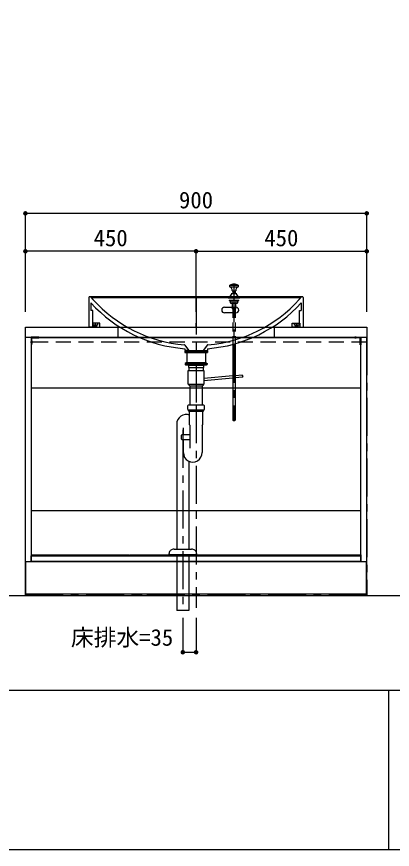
# Model space of a CAD drawing. Units: millimetres on the paper, scale 1:20. Extents: x -205 to 195, y -144 to 138.
# Drawn here: x -38.1 to 11.4, y -143.5 to -33.7 of the extents above; entities that cross this region are included whole.
import ezdxf
from ezdxf.enums import TextEntityAlignment as Align

# ---------------------------------------------------------------- set-up
doc = ezdxf.new("R2010")
doc.units = ezdxf.units.MM
for name, pattern in [('CHAIN1', [8, 5, -1, 1, -1]), ('DASHED1', [1.8, 1.2, -0.6]), ('DASHED2', [3, 2, -1])]:
    doc.linetypes.add(name, pattern=pattern)
for name, color, linetype in [('0-1_1', 7, 'Continuous'), ('0-2_2', 4, 'Continuous'), ('0-3_3', 6, 'Continuous'), ('0-A_10', 6, 'Continuous'), ('0-B_11', 7, 'Continuous')]:
    doc.layers.add(name, color=color, linetype=linetype)
doc.styles.add('ＭＳ ゴシック', font='')
doc.styles.get('ＭＳ ゴシック').set_extended_font_data('MS Gothic')

msp = doc.modelspace()

# ---------------------------------------------------------------- hatches: boundary and pattern name
at = {"layer": '0-2_2'}
for points in [[(-36.7, -59.6, 1), (-37.3, -59.6, 1)], [(8.3, -59.6, 1), (7.7, -59.6, 1)], [(-36.7, -64.6, 1), (-37.3, -64.6, 1)], [(-14.2, -64.6, 1), (-14.8, -64.6, 1)], [(-14.2, -64.6, 1), (-14.8, -64.6, 1)], [(8.3, -64.6, 1), (7.7, -64.6, 1)]]:
    msp.add_hatch(color=132, dxfattribs=at).paths.add_polyline_path(points)
at = {"layer": '0-3_3'}
for points in [[(-15.95, -117.5, 1), (-16.55, -117.5, 1)], [(-14.2, -117.5, 1), (-14.8, -117.5, 1)]]:
    msp.add_hatch(color=212, dxfattribs=at).paths.add_polyline_path(points)

# ---------------------------------------------------------------- linework, layer by layer
at = {"layer": '0-1_1'}
for p, q in [((-37, -74.6), (8, -74.6)), ((-37, -75.95), (-37, -74.6)), ((8, -74.6), (8, -75.95)), ((-37, -75.95), (8, -75.95)), ((-36.225, -75.975), (7.225, -75.975)), ((-36.225, -75.975), (-36.225, -82.681)), ((7.225, -82.681), (7.225, -75.975)), ((7.225, -82.681), (-36.225, -82.681)), ((-36.225, -98.781), (7.225, -98.781)), ((-36.225, -98.781), (-36.225, -104.775)), ((7.225, -104.775), (7.225, -98.781)), ((7.225, -104.775), (-36.225, -104.775)), ((-36.95, -109.8), (-36.95, -105.55)), ((7.95, -105.55), (7.95, -109.8)), ((-36.95, -109.8), (7.95, -109.8))]:
    msp.add_line(p, q, dxfattribs=at)
at = {"layer": '0-1_1', "linetype": 'DASHED2'}
for p, q in [((-36.225, -76.7), (-36.225, -76.5)), ((-36.15, -76.425), (-36.15, -76.775)), ((-35.6, -75.95), (-35.425, -75.95)), ((-35.425, -76.025), (-35.6, -76.025)), ((6.6, -75.95), (6.425, -75.95)), ((6.425, -76.025), (6.6, -76.025)), ((7.15, -76.425), (7.15, -76.775)), ((7.225, -76.7), (7.225, -76.5))]:
    msp.add_line(p, q, dxfattribs=at)
at = {"layer": '0-1_1'}
for points in [[(-36.975, -105.55), (-36.975, -75.95), (-36.225, -75.95), (-36.225, -105.55)], [(-35.225, -75.95), (-36.225, -75.95), (-36.225, -76.95), (-36.15, -76.95), (-36.15, -76.025), (-35.225, -76.025)], [(6.225, -75.95), (7.225, -75.95), (7.225, -76.95), (7.15, -76.95), (7.15, -76.025), (6.225, -76.025)], [(7.225, -105.55), (7.225, -75.95), (7.975, -75.95), (7.975, -105.55)], [(-36.225, -105.525), (-36.225, -104.775), (7.225, -104.775), (7.225, -105.525)], [(-36.2, -104.775), (-36.2, -104.65), (-23.3, -104.65), (-23.3, -104.775)], [(-23.25, -104.775), (-23.25, -104.65), (-5.75, -104.65), (-5.75, -104.775)], [(-5.7, -104.775), (-5.7, -104.65), (7.2, -104.65), (7.2, -104.775)], [(-36.275, -109.8), (-36.275, -110), (-36.875, -110), (-36.875, -109.8)], [(-21.7, -109.8), (-21.7, -110), (-22.3, -110), (-22.3, -109.8)], [(-6.7, -109.8), (-6.7, -110), (-7.3, -110), (-7.3, -109.8)], [(7.875, -109.8), (7.875, -110), (7.275, -110), (7.275, -109.8)]]:
    msp.add_lwpolyline(points, close=True, dxfattribs=at)
msp.add_lwpolyline([(7.95, -109.8), (7.95, -105.55), (-36.95, -105.55)], dxfattribs=at)
at = {"layer": '0-2_2'}
for p, q in [((-37, -72.6), (-37, -59.6)), ((8, -59.6), (-37, -59.6)), ((8, -72.6), (8, -59.6)), ((-37, -72.6), (-37, -64.6)), ((-14.5, -64.6), (-37, -64.6)), ((-14.5, -72.6), (-14.5, -64.6)), ((-14.5, -72.6), (-14.5, -64.6)), ((-14.5, -64.6), (8, -64.6)), ((8, -72.6), (8, -64.6)), ((-199.5, -110), (76.9, -110))]:
    msp.add_line(p, q, dxfattribs=at)
at = {"layer": '0-2_2', "linetype": 'CHAIN1'}
for p, q in [((-14.5, -74.6), (-14.5, -74.1)), ((-36.292, -76.6), (-36.074, -76.6)), ((-35.512, -75.883), (-35.512, -76.101)), ((6.512, -75.883), (6.512, -76.101)), ((7.292, -76.6), (7.074, -76.6))]:
    msp.add_line(p, q, dxfattribs=at)
at = {"layer": '0-2_2', "linetype": 'DASHED2'}
for p, q in [((-36.225, -76.5), (-36.15, -76.425)), ((-36.15, -76.775), (-36.225, -76.7)), ((-35.6, -76.025), (-35.6, -75.95)), ((-35.425, -75.95), (-35.425, -76.025)), ((6.425, -75.95), (6.425, -76.025)), ((6.6, -76.025), (6.6, -75.95)), ((7.225, -76.5), (7.15, -76.425)), ((7.15, -76.775), (7.225, -76.7)), ((8, -75.95), (8, -76.6))]:
    msp.add_line(p, q, dxfattribs=at)
msp.add_lwpolyline([(8, -76.6), (-37, -76.6), (-37, -75.95)], dxfattribs=at)
at = {"layer": '0-2_2', "linetype": 'CHAIN1'}
msp.add_lwpolyline([(-37, -110), (-37, -75.95), (8, -75.95), (8, -110)], close=True, dxfattribs=at)
at = {"layer": '0-3_3'}
for p, q in [((-10.05, -69.063), (-9.5, -69.063)), ((-10.05, -69.285), (-10.05, -69.063)), ((-9.5, -69.063), (-8.95, -69.063)), ((-8.95, -69.063), (-8.95, -69.285)), ((-10.05, -69.285), (-9.5, -69.285)), ((-9.775, -70.15), (-9.5, -70.15)), ((-9.725, -69.785), (-9.725, -69.835)), ((-9.725, -69.835), (-9.5, -69.835)), ((-9.65, -69.835), (-9.65, -70.15)), ((-9.5, -69.285), (-8.95, -69.285)), ((-9.5, -69.835), (-9.275, -69.835)), ((-9.5, -70.15), (-9.225, -70.15)), ((-9.35, -69.835), (-9.35, -70.15)), ((-9.275, -69.785), (-9.275, -69.835)), ((-28.625, -70.7), (-28.625, -74.575)), ((-0.475, -70.6), (-28.525, -70.6)), ((-28.409, -70.6), (-28.109, -70.95)), ((-28.375, -71.402), (-28.375, -72.4)), ((-0.857, -70.75), (-28.143, -70.75)), ((-10.25, -70.598), (-10.25, -70.7)), ((-10.25, -70.7), (-9.5, -70.7)), ((-10.25, -70.7), (-10.25, -70.75)), ((-10.25, -70.75), (-8.75, -70.75)), ((-10.2, -70.575), (-9.5, -70.575)), ((-9.5, -70.575), (-8.8, -70.575)), ((-9.5, -70.7), (-8.75, -70.7)), ((-8.75, -70.7), (-8.75, -70.598)), ((-8.75, -70.75), (-8.75, -70.7)), ((-0.891, -70.95), (-0.591, -70.6)), ((-0.625, -71.402), (-0.625, -72.4)), ((-0.375, -70.7), (-0.375, -74.575)), ((-10.75, -71.975), (-9.25, -71.975)), ((-9.25, -72.725), (-10.75, -72.725)), ((-28.076, -74.6), (-27.474, -74.6)), ((-27.975, -74.35), (-27.975, -74.6)), ((-27.575, -74.6), (-27.575, -74.35)), ((-27.474, -74.1), (-27.474, -74.35)), ((-24.8, -74.6), (-24.8, -75.96)), ((-4.2, -74.6), (-4.2, -75.96)), ((-0.924, -74.6), (-1.526, -74.6)), ((-1.425, -74.35), (-1.425, -74.6)), ((-1.025, -74.6), (-1.025, -74.35)), ((-0.924, -74.1), (-0.924, -74.35)), ((-9.65, -76.879), (-9.65, -86.885)), ((-9.35, -76.796), (-9.35, -86.885)), ((-16, -77.452), (-16, -77.69)), ((-16, -77.452), (-16, -77.69)), ((-16, -77.69), (-15.99, -77.7)), ((-16, -77.8), (-14.5, -77.8)), ((-16, -77.8), (-16, -77.95)), ((-16, -77.95), (-14.5, -77.95)), ((-15.5, -77.7), (-15.99, -77.7)), ((-15.96, -77.008), (-15.5, -77.664)), ((-15.95, -77.7), (-13.05, -77.7)), ((-15.95, -77.7), (-13.05, -77.7)), ((-15.95, -77.7), (-15.95, -77.8)), ((-15.725, -77.95), (-15.725, -79.265)), ((-15.5, -77.664), (-15.5, -77.7)), ((-14.5, -77.8), (-13, -77.8)), ((-14.5, -77.95), (-13, -77.95)), ((-13.04, -77.008), (-13.5, -77.664)), ((-13.5, -77.664), (-13.5, -77.7)), ((-13.5, -77.7), (-13.01, -77.7)), ((-13.275, -77.95), (-13.275, -79.265)), ((-13.05, -77.7), (-13.05, -77.8)), ((-13.01, -77.7), (-13, -77.69)), ((-13, -77.452), (-13, -77.69)), ((-13, -77.452), (-13, -77.69)), ((-13, -77.8), (-13, -77.95)), ((-15.725, -79.265), (-15.95, -79.415)), ((-15.95, -79.415), (-14.5, -79.415)), ((-15.95, -79.415), (-15.95, -79.54)), ((-15.95, -79.54), (-13.05, -79.54)), ((-15.875, -79.564), (-15.875, -79.54)), ((-15.875, -79.564), (-14.5, -79.564)), ((-15.512, -79.639), (-15.8, -79.639)), ((-15.725, -79.265), (-14.5, -79.265)), ((-15.512, -79.639), (-14.5, -79.639)), ((-15.475, -80.006), (-15.475, -80.322)), ((-14.5, -79.989), (-15.425, -79.989)), ((-14.5, -79.989), (-15.4, -79.989)), ((-15.375, -79.989), (-15.375, -79.989)), ((-15.339, -79.989), (-15.339, -79.989)), ((-14.5, -79.265), (-13.275, -79.265)), ((-14.5, -79.415), (-13.05, -79.415)), ((-13.2, -79.564), (-14.5, -79.564)), ((-14.5, -79.564), (-13.125, -79.564)), ((-14.5, -79.639), (-13.487, -79.639)), ((-13.575, -79.989), (-14.5, -79.989)), ((-13.6, -79.989), (-14.5, -79.989)), ((-13.661, -79.989), (-13.661, -79.989)), ((-13.625, -79.989), (-13.625, -79.989)), ((-13.575, -79.989), (-13.487, -79.939)), ((-13.525, -80.322), (-13.525, -80.006)), ((-13.2, -79.639), (-13.487, -79.639)), ((-13.487, -79.939), (-13.487, -79.639)), ((-13.275, -79.2), (-13.275, -79.265)), ((-13.275, -79.265), (-13.05, -79.415)), ((-13.2, -79.639), (-13.2, -79.564)), ((-13.125, -79.564), (-13.125, -79.54)), ((-13.05, -79.415), (-13.05, -79.54)), ((-15.525, -80.339), (-13.475, -80.339)), ((-15.525, -82.139), (-15.525, -80.339)), ((-15.4, -80.339), (-14.5, -80.339)), ((-14.5, -80.339), (-13.6, -80.339)), ((-13.475, -80.339), (-13.475, -80.761)), ((-13.475, -80.761), (-13.475, -82.139)), ((-9.65, -81.043), (-13.475, -81.4)), ((-8.401, -81.228), (-9.35, -81.316)), ((-8.429, -80.929), (-8.401, -81.228)), ((-8.356, -81.173), (-8.401, -81.228)), ((-8.374, -80.974), (-8.365, -81.074)), ((-8.365, -81.074), (-8.356, -81.173)), ((-15.525, -82.139), (-13.475, -82.139)), ((-15.3, -82.339), (-14.5, -82.339)), ((-15.3, -84.914), (-15.3, -82.339)), ((-14.5, -82.339), (-13.7, -82.339)), ((-13.7, -82.339), (-13.7, -84.914)), ((-9.65, -81.344), (-13.475, -81.701)), ((-15.575, -85.473), (-15.575, -84.956)), ((-13.461, -84.914), (-15.539, -84.914)), ((-15.537, -85.514), (-13.461, -85.514)), ((-15.5, -85.633), (-15.5, -85.514)), ((-15.35, -87.509), (-15.35, -85.673)), ((-14.5, -85.673), (-13.54, -85.673)), ((-13.65, -85.673), (-13.65, -87.509)), ((-13.54, -85.673), (-13.5, -85.633)), ((-13.5, -85.514), (-13.5, -85.633)), ((-13.461, -85.514), (-13.462, -85.514)), ((-13.461, -85.514), (-13.462, -85.514)), ((-13.425, -84.956), (-13.425, -85.473)), ((-17.05, -87.408), (-17.05, -103.9)), ((-15.339, -87.549), (-15.302, -87.614)), ((-15.295, -90.596), (-15.295, -87.639)), ((-13.705, -87.639), (-13.705, -88.478)), ((-13.698, -87.614), (-13.661, -87.549)), ((-9.6, -86.935), (-9.65, -86.885)), ((-9.35, -86.885), (-9.65, -86.885)), ((-9.6, -86.935), (-9.65, -86.885)), ((-9.35, -86.885), (-9.65, -86.885)), ((-9.6, -86.935), (-9.4, -86.935)), ((-9.6, -86.935), (-9.4, -86.935)), ((-9.4, -86.935), (-9.35, -86.885)), ((-9.4, -86.935), (-9.35, -86.885)), ((-16.42, -89.381), (-16.42, -88.864)), ((-15.296, -88.823), (-16.384, -88.823)), ((-16.173, -88.823), (-16.173, -87.91)), ((-13.705, -88.478), (-13.705, -91.146)), ((-16.383, -89.423), (-15.296, -89.423)), ((-16.173, -91.183), (-16.173, -89.423)), ((-15.45, -92.307), (-15.45, -103.9)), ((-17.4, -103.9), (-15.1, -103.9)), ((-18.05, -104.65), (-18.05, -104.45)), ((-17.05, -104.65), (-17.05, -104.728)), ((-17.05, -104.728), (-17.05, -112)), ((-17.045, -104.65), (-15.455, -104.65)), ((-15.45, -104.65), (-15.45, -112)), ((-15.45, -112), (-17.05, -112)), ((-16.25, -112.94), (-16.25, -117.5)), ((-14.5, -112.94), (-14.5, -117.5)), ((-16.25, -117.5), (-14.5, -117.5))]:
    msp.add_line(p, q, dxfattribs=at)
at = {"layer": '0-3_3', "linetype": 'CHAIN1'}
for p, q in [((-9.5, -68.935), (-9.5, -86.935)), ((-14.5, -70.6), (-14.5, -77.7)), ((-27.775, -74.6), (-27.775, -74.1)), ((-1.225, -74.6), (-1.225, -74.1)), ((-14.5, -79.54), (-14.5, -84.914)), ((-14.5, -84.914), (-14.5, -111.65)), ((-16.25, -88.171), (-16.25, -112))]:
    msp.add_line(p, q, dxfattribs=at)
at = {"layer": '0-3_3', "linetype": 'DASHED1'}
for p, q in [((-10.137, -71.1), (-10.137, -71.15)), ((-9.5, -71.1), (-10.137, -71.1)), ((-9.5, -71.15), (-10.137, -71.15)), ((-9.962, -71.425), (-9.962, -71.15)), ((-9.731, -71.425), (-9.731, -71.15)), ((-8.862, -71.15), (-9.5, -71.15)), ((-9.269, -71.15), (-9.269, -71.425)), ((-9.038, -71.15), (-9.038, -71.425)), ((-9.5, -71.45), (-9.845, -71.45)), ((-9.75, -71.45), (-9.75, -72.163)), ((-9.75, -72.163), (-9.725, -72.2)), ((-9.5, -72.2), (-9.725, -72.2)), ((-9.65, -72.2), (-9.65, -76.879)), ((-9.155, -71.45), (-9.5, -71.45)), ((-9.275, -72.2), (-9.5, -72.2)), ((-9.35, -72.2), (-9.35, -76.796))]:
    msp.add_line(p, q, dxfattribs=at)
for points in [[(-8.862, -71.15), (-8.862, -71.1), (-9.5, -71.1)], [(-9.275, -72.2), (-9.25, -72.163), (-9.25, -71.45)]]:
    msp.add_lwpolyline(points, dxfattribs=at)
at = {"layer": '0-3_3'}
for points in [[(-28.125, -74.1), (-28.125, -72.4), (-28.375, -72.4)], [(-0.875, -74.1), (-0.875, -72.4), (-0.625, -72.4)], [(-28.125, -74.6), (-28.6, -74.6), (-28.625, -74.575)], [(-27.474, -74.35), (-28.076, -74.35), (-28.076, -74.1)], [(-0.924, -74.35), (-1.526, -74.35), (-1.526, -74.1)], [(-0.875, -74.6), (-0.4, -74.6), (-0.375, -74.575)], [(-14.5, -79.564), (-15.8, -79.564), (-15.8, -79.639)], [(-15.512, -79.639), (-15.512, -79.939), (-15.425, -79.989)], [(-8.374, -80.974), (-8.429, -80.929), (-9.35, -81.015)], [(-15.5, -85.633), (-15.46, -85.673), (-14.5, -85.673)], [(-14.45, -104.45), (-14.45, -104.65), (-18.05, -104.65)]]:
    msp.add_lwpolyline(points, dxfattribs=at)
for points in [[(-27.175, -74.1), (-28.175, -74.1), (-28.175, -74.6), (-27.175, -74.6)], [(-1.825, -74.1), (-0.825, -74.1), (-0.825, -74.6), (-1.825, -74.6)]]:
    msp.add_lwpolyline(points, close=True, dxfattribs=at)
for centre, radius, start, end in [((-9.5, -70.185), 1.25, 90, 116.10388), ((-9.5, -70.185), 1.25, 63.89612, 90), ((-10.269, -70.075), 0.5, 274.85138, 351.41671), ((-10.275, -69.787), 0.55, 0.19511, 65.85262), ((-8.725, -69.787), 0.55, 114.14738, 179.80489), ((-8.731, -70.075), 0.5, 188.58329, 265.14862), ((-28.525, -70.7), 0.1, 90, 180), ((-14.528, -58.759), 18.75, 222.39624, 265.49808), ((-28.143, -70.45), 0.3, 220.60129, 270), ((-14.528, -58.759), 18.25, 221.91099, 265.2312), ((-14.472, -58.759), 18.75, 274.50191, 317.60376), ((-14.472, -58.759), 18.25, 274.84596, 318.08901), ((-10.225, -70.598), 0.025, 94.85138, 180), ((-8.775, -70.598), 0.025, 0, 85.14862), ((-0.857, -70.45), 0.3, 270, 319.39871), ((-0.475, -70.7), 0.1, 0, 90), ((-10.75, -72.35), 0.375, 90, 180), ((-10.75, -72.35), 0.375, 180, 270), ((-9.25, -72.35), 0.375, 0, 90), ((-9.25, -72.35), 0.375, 270, 360), ((-16.083, -77.094), 0.15, 35, 85.15404), ((-12.917, -77.094), 0.15, 94.84596, 145), ((-15.4, -80.164), 0.175, 90, 115.37693), ((-13.6, -80.164), 0.175, 64.62307, 90), ((-15.4, -80.164), 0.175, 244.62307, 270), ((-13.6, -80.164), 0.175, 270, 295.37693), ((-14.924, -81.69), 0.75, 216.78896, 239.94396), ((-14.076, -81.69), 0.75, 300.05604, 323.21104), ((-15.237, -85.214), 0.425, 135.09913, 142.57199), ((-15.237, -85.214), 0.425, 217.42801, 224.90087), ((-13.762, -85.214), 0.425, 37.42801, 44.90087), ((-13.762, -85.214), 0.425, 315.09913, 322.57199), ((-15.816, -87.37), 1.234, 67.80641, 181.74708), ((-15.27, -87.509), 0.08, 180, 210), ((-15.345, -87.639), 0.05, 0, 30), ((-13.655, -87.639), 0.05, 150, 180), ((-13.73, -87.509), 0.08, 330, 360), ((-16.083, -89.123), 0.425, 135.09913, 142.57199), ((-16.083, -89.123), 0.425, 217.42801, 224.90087), ((-14.939, -91.183), 1.234, 180, 1.74708), ((-17.55, -104.45), 0.5, 126.73224, 180), ((-17.4, -104.65), 0.75, 90, 126.73224), ((-15.1, -104.65), 0.75, 53.26776, 90), ((-14.95, -104.45), 0.5, 0, 53.26776)]:
    msp.add_arc(centre, radius, start, end, dxfattribs=at)
at = {"layer": '0-3_3', "linetype": 'DASHED1'}
for centre, radius, start, end in [((-9.846, -71.171), 0.279, 245.56533, 294.43467), ((-9.5, -70.371), 1.079, 257.64322, 270), ((-9.5, -70.371), 1.079, 270, 282.35678), ((-9.154, -71.171), 0.279, 245.56533, 294.43467)]:
    msp.add_arc(centre, radius, start, end, dxfattribs=at)
at = {"layer": '0-A_10'}
msp.add_line((-205, -122.5), (195, -122.5), dxfattribs=at)
msp.add_lwpolyline([(-205, 138.5), (-205, -143.5), (195, -143.5)], dxfattribs=at)
at = {"layer": '0-B_11'}
msp.add_line((10.921, -143.5), (10.921, -122.5), dxfattribs=at)

# ---------------------------------------------------------------- texts
at = {"layer": '0-2_2', "style": 'ＭＳ ゴシック'}
for s, p in [('900', (-16.75, -59.6)), ('450', (-28, -64.6)), ('450', (-5.5, -64.6))]:
    msp.add_text(s, height=2.199, dxfattribs=at).set_placement(p, align=Align.BOTTOM_LEFT)
at = {"layer": '0-3_3', "style": 'ＭＳ ゴシック'}
msp.add_text('床排水=35', height=2.199, dxfattribs=at).set_placement((-30.998, -117.3), align=Align.BOTTOM_LEFT)

doc.saveas('drawing.dxf')
